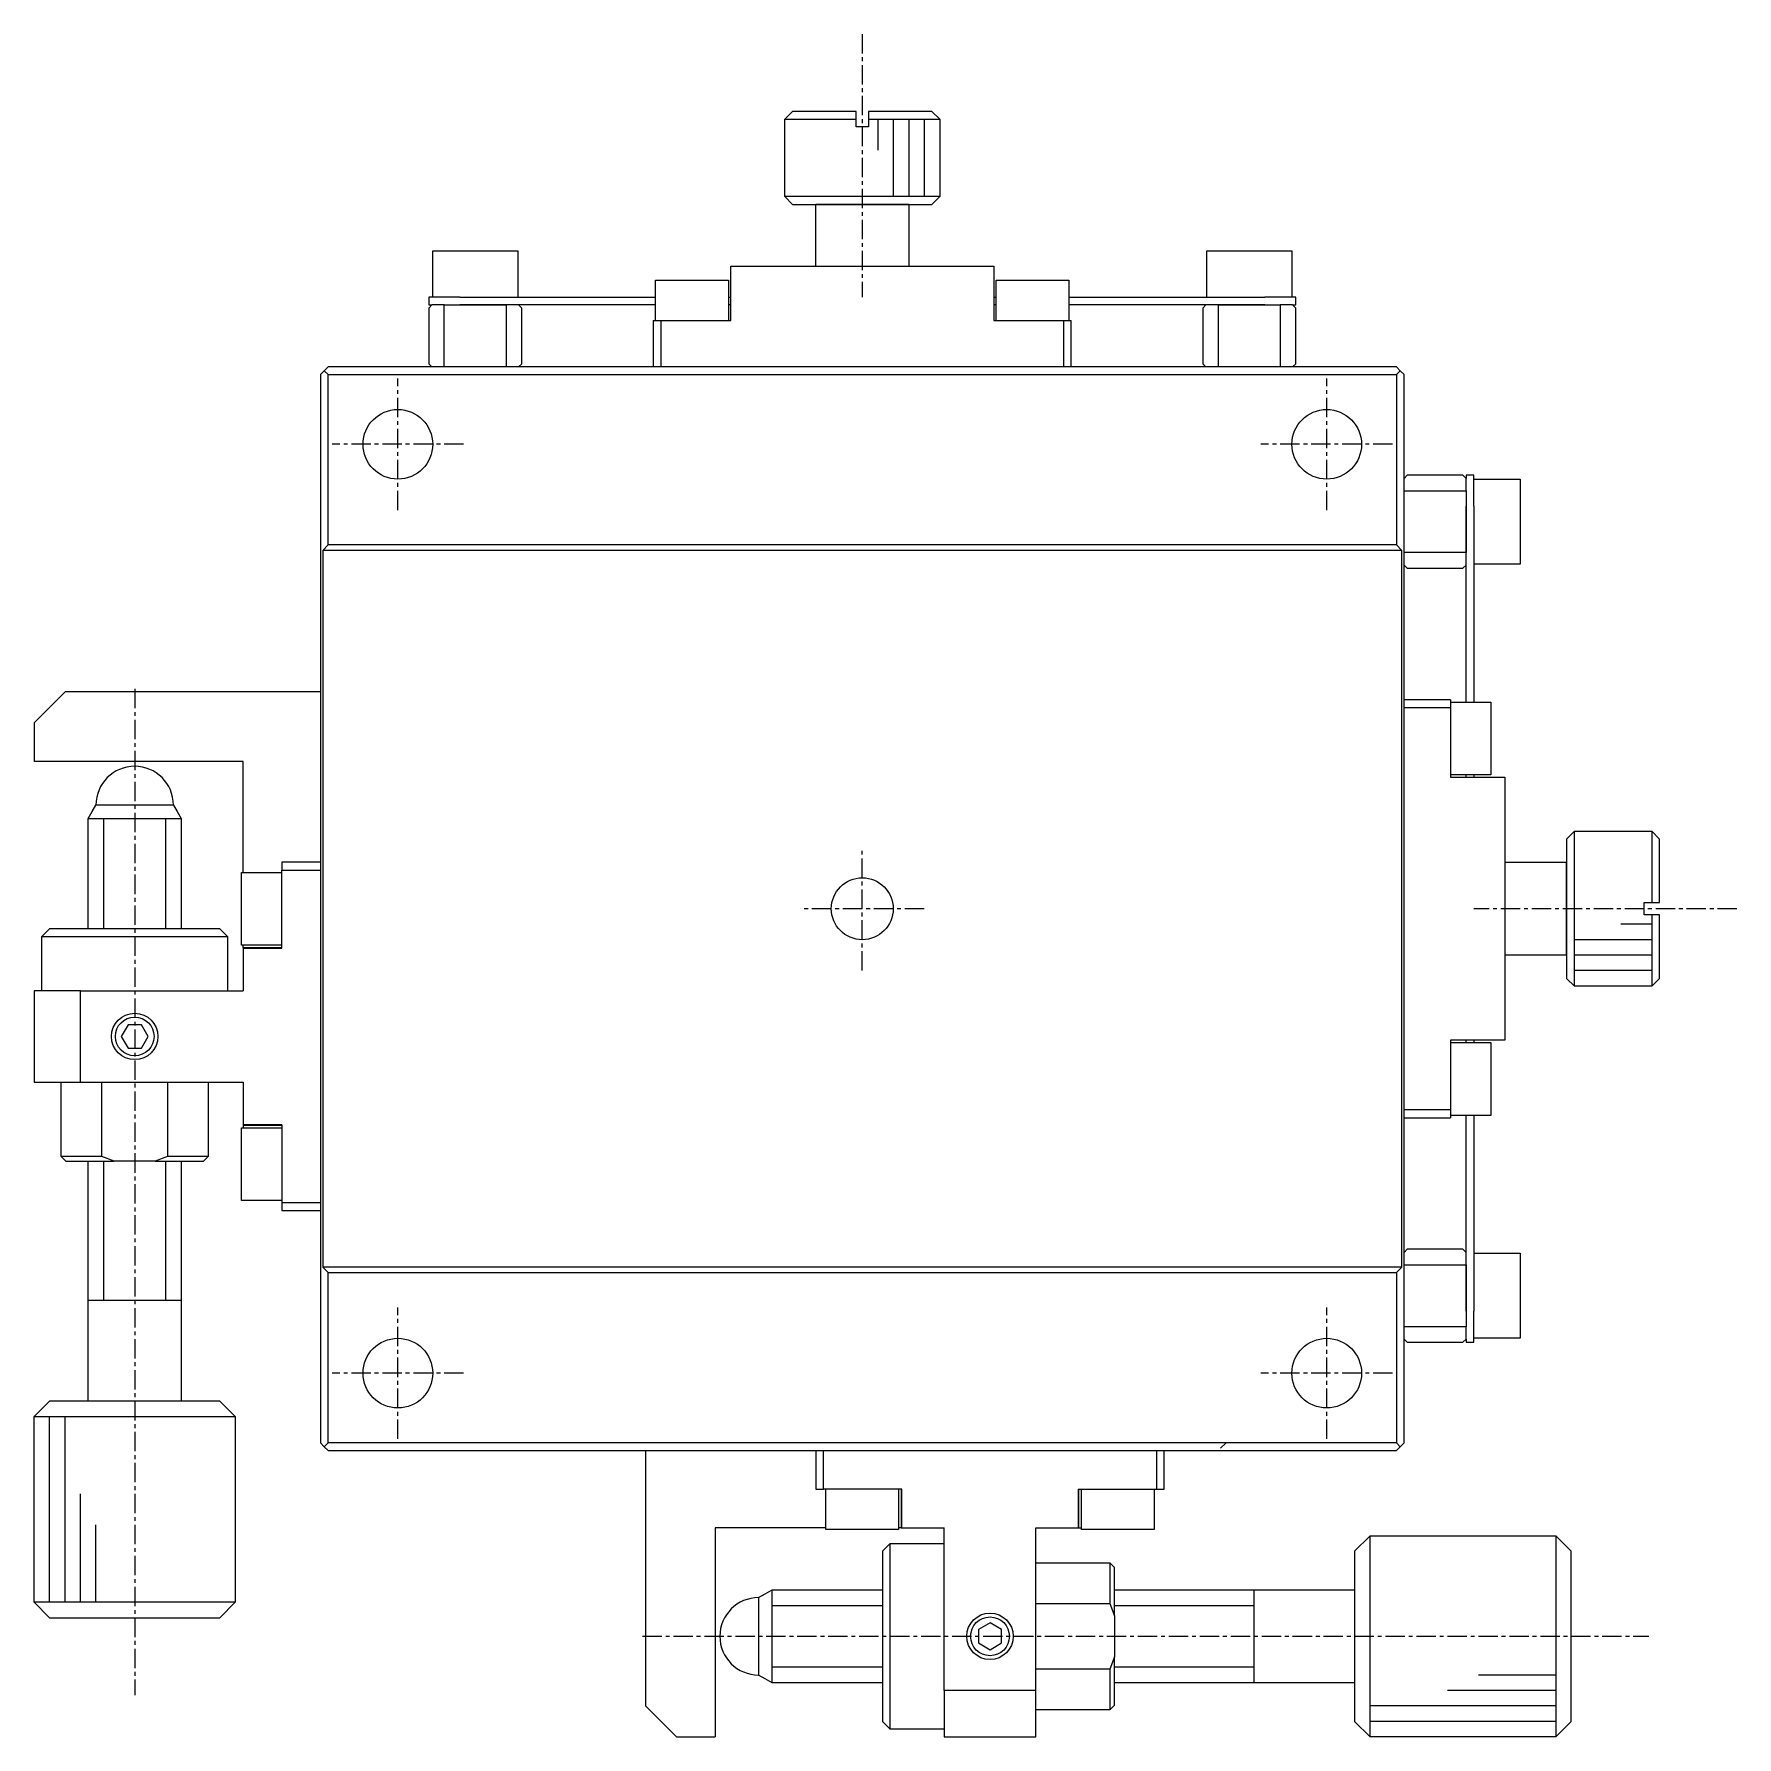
# Model space of a CAD drawing. Extents: x -21 to 335, y 10 to 258.
# Drawn here: x -21.4 to 88.6, y 95.5 to 205.5 of the extents above; entities that cross this region are included whole.
import ezdxf

# ---------------------------------------------------------------- set-up
doc = ezdxf.new("R2010")
doc.units = 0
doc.linetypes.add('CENTER', pattern=[2, 1.25, -0.25, 0.25, -0.25])
doc.layers.get('0').update_dxf_attribs({"linetype": 'CONTINUOUS'})
doc.layers.add('CENTER', color=1, linetype='CENTER')

msp = doc.modelspace()

# ---------------------------------------------------------------- linework, layer by layer
at = {"color": 7, "linetype": 'CONTINUOUS'}
for p, q in [((27.06, 200), (27.56, 200.5)), ((31.66, 200.5), (27.56, 200.5)), ((31.66, 200), (31.66, 200.5)), ((36.56, 200.5), (32.46, 200.5)), ((32.46, 200.5), (32.46, 200)), ((36.56, 200.5), (37.06, 200)), ((27.06, 200), (31.66, 200)), ((27.06, 195), (27.06, 200)), ((31.66, 199.5), (31.66, 200)), ((32.46, 199.5), (31.66, 199.5)), ((32.46, 200), (37.06, 200)), ((32.46, 200), (32.46, 199.5)), ((37.06, 200), (37.06, 195)), ((32.06, 195), (27.06, 195)), ((27.56, 194.5), (27.06, 195)), ((37.06, 195), (32.06, 195)), ((37.06, 195), (36.56, 194.5)), ((27.56, 194.5), (32.06, 194.5)), ((27.56, 194.5), (29.06, 194.5)), ((29.06, 194.5), (35.06, 194.5)), ((32.06, 194.5), (29.06, 194.5)), ((29.06, 190.5), (29.06, 194.5)), ((32.06, 194.5), (36.56, 194.5)), ((35.06, 194.5), (32.06, 194.5)), ((35.06, 194.5), (36.56, 194.5)), ((35.06, 194.5), (35.06, 190.5)), ((4.31, 191.5), (7.06, 191.5)), ((4.31, 188.5), (4.31, 191.5)), ((7.06, 191.5), (9.81, 191.5)), ((9.81, 191.5), (9.81, 188.5)), ((54.31, 191.5), (57.06, 191.5)), ((54.31, 188.5), (54.31, 191.5)), ((57.06, 191.5), (59.81, 191.5)), ((59.81, 191.5), (59.81, 188.5)), ((23.56, 190.5), (30.81, 190.5)), ((23.56, 187), (23.56, 190.5)), ((30.81, 190.5), (33.31, 190.5)), ((33.31, 190.5), (40.56, 190.5)), ((40.56, 190.5), (40.56, 187)), ((18.71, 189.6), (21.06, 189.6)), ((18.71, 187), (18.71, 189.6)), ((21.06, 189.6), (23.41, 189.6)), ((23.41, 189.6), (23.41, 187)), ((40.71, 189.6), (43.06, 189.6)), ((40.71, 187), (40.71, 189.6)), ((43.06, 189.6), (45.41, 189.6)), ((45.41, 189.6), (45.41, 187)), ((4.06, 188.5), (4.06, 188)), ((6.06, 188.5), (4.06, 188.5)), ((6.06, 188.5), (18.71, 188.5)), ((23.41, 188.5), (23.56, 188.5)), ((40.56, 188.5), (40.71, 188.5)), ((45.41, 188.5), (58.06, 188.5)), ((60.06, 188.5), (58.06, 188.5)), ((60.06, 188), (60.06, 188.5)), ((4.06, 187.8), (4.26, 188)), ((4.06, 188), (4.26, 188)), ((4.06, 187.8), (4.06, 184.2)), ((5.06, 188), (4.26, 188)), ((5.06, 184), (5.06, 188)), ((5.06, 188), (6.06, 188)), ((5.06, 188), (6.06, 188)), ((6.06, 188), (9.06, 188)), ((9.06, 188), (6.06, 188)), ((9.06, 188), (9.06, 184)), ((18.71, 188), (9.06, 188)), ((9.86, 188), (10.06, 187.8)), ((10.06, 184.2), (10.06, 187.8)), ((18.56, 187), (23.56, 187)), ((18.56, 187), (18.56, 184)), ((19.06, 184), (19.06, 187)), ((23.56, 188), (23.41, 188)), ((40.71, 188), (40.56, 188)), ((40.56, 187), (45.56, 187)), ((45.06, 187), (45.06, 184)), ((55.06, 188), (45.41, 188)), ((45.56, 184), (45.56, 187)), ((54.06, 187.8), (54.26, 188)), ((54.06, 187.8), (54.06, 184.2)), ((55.06, 184), (55.06, 188)), ((55.06, 188), (58.06, 188)), ((58.06, 188), (55.06, 188)), ((58.06, 188), (59.06, 188)), ((58.06, 188), (59.06, 188)), ((59.86, 188), (59.06, 188)), ((59.06, 188), (59.06, 184)), ((59.86, 188), (60.06, 187.8)), ((59.86, 188), (60.06, 188)), ((60.06, 184.2), (60.06, 187.8)), ((-2.94, 183.5), (-2.69, 183.75)), ((-2.69, 183.75), (-2.44, 184)), ((-2.69, 183.75), (-2.44, 183.5)), ((66.56, 184), (-2.44, 184)), ((4.26, 184), (4.06, 184.2)), ((10.06, 184.2), (9.86, 184)), ((54.26, 184), (54.06, 184.2)), ((60.06, 184.2), (59.86, 184)), ((66.56, 184), (66.81, 183.75)), ((66.56, 183.5), (66.81, 183.75)), ((66.81, 183.75), (67.06, 183.5)), ((-2.94, 183.5), (-2.94, 114.5)), ((-2.44, 183.5), (66.56, 183.5)), ((-2.44, 172.5), (-2.44, 183.5)), ((66.56, 183.5), (66.56, 172.5)), ((67.06, 114.5), (67.06, 183.5)), ((67.06, 176.8), (67.26, 177)), ((67.06, 176), (71.06, 176)), ((70.86, 177), (67.26, 177)), ((70.86, 177), (71.06, 176.8)), ((71.56, 177), (71.06, 177)), ((71.06, 177), (71.06, 176.8)), ((71.06, 176), (71.06, 176.8)), ((71.06, 176), (71.06, 175)), ((71.06, 176), (71.06, 175)), ((71.56, 175), (71.56, 177)), ((71.56, 176.75), (74.56, 176.75)), ((74.56, 176.75), (74.56, 174)), ((71.06, 175), (71.06, 172)), ((71.06, 172), (71.06, 175)), ((71.56, 175), (71.56, 162.35)), ((74.56, 174), (74.56, 171.25)), ((-2.44, 172.5), (-2.79, 172.15)), ((66.91, 172.15), (-2.79, 172.15)), ((-2.79, 172.15), (-2.79, 125.85)), ((66.56, 172.5), (-2.44, 172.5)), ((66.91, 172.15), (66.56, 172.5)), ((66.91, 125.85), (66.91, 172.15)), ((71.06, 172), (67.06, 172)), ((71.06, 162.35), (71.06, 172)), ((67.26, 171), (67.06, 171.2)), ((67.26, 171), (70.86, 171)), ((71.06, 171.2), (70.86, 171)), ((74.56, 171.25), (71.56, 171.25)), ((-21.44, 161), (-19.44, 163)), ((-2.94, 163), (-19.44, 163)), ((70.06, 162.5), (67.06, 162.5)), ((67.06, 162), (70.06, 162)), ((70.06, 162.5), (70.06, 157.5)), ((70.06, 162.35), (72.66, 162.35)), ((72.66, 162.35), (72.66, 160)), ((-21.44, 161), (-21.44, 158.5)), ((72.66, 160), (72.66, 157.65)), ((-7.94, 158.5), (-21.44, 158.5)), ((-7.94, 151.35), (-7.94, 158.5)), ((72.66, 157.65), (70.06, 157.65)), ((70.06, 157.5), (73.56, 157.5)), ((71.06, 157.5), (71.06, 157.65)), ((71.56, 157.65), (71.56, 157.5)), ((73.56, 157.5), (73.56, 150.25)), ((-17.94, 154.83), (-17.69, 155.27)), ((-17.69, 155.27), (-17.44, 155.7)), ((-12.44, 155.7), (-17.44, 155.7)), ((-12.44, 155.7), (-12.19, 155.27)), ((-12.19, 155.27), (-11.94, 154.83)), ((-17.94, 154.83), (-11.94, 154.83)), ((-17.94, 147.7), (-17.94, 154.83)), ((-11.94, 154.83), (-11.94, 147.7)), ((77.56, 153.5), (78.06, 154)), ((78.06, 149), (78.06, 154)), ((78.06, 154), (83.06, 154)), ((83.06, 154), (83.06, 149.4)), ((83.06, 154), (83.56, 153.5)), ((77.56, 153.5), (77.56, 149)), ((77.56, 153.5), (77.56, 152)), ((83.56, 149.4), (83.56, 153.5)), ((-2.94, 152), (-5.44, 152)), ((-5.44, 152), (-5.44, 151.5)), ((73.56, 152), (77.56, 152)), ((77.56, 152), (77.56, 146)), ((77.56, 149), (77.56, 152)), ((-8.04, 146.65), (-8.04, 151.35)), ((-8.04, 151.35), (-5.44, 151.35)), ((-5.44, 151.5), (-2.94, 151.5)), ((-5.44, 146.45), (-5.44, 151.5)), ((73.56, 150.25), (73.56, 147.75)), ((77.56, 149), (77.56, 144.5)), ((77.56, 146), (77.56, 149)), ((78.06, 144), (78.06, 149)), ((82.56, 148.6), (82.56, 149.4)), ((82.56, 149.4), (83.06, 149.4)), ((83.06, 148.6), (82.56, 148.6)), ((83.06, 149.4), (83.56, 149.4)), ((83.06, 148.6), (83.06, 144)), ((83.56, 148.6), (83.06, 148.6)), ((83.56, 144.5), (83.56, 148.6)), ((-20.94, 147.2), (-20.44, 147.7)), ((-9.44, 147.7), (-20.44, 147.7)), ((-9.44, 147.7), (-8.94, 147.2)), ((73.56, 147.75), (73.56, 140.5)), ((-20.94, 147.2), (-8.94, 147.2)), ((-20.94, 143.7), (-20.94, 147.2)), ((-8.94, 147.2), (-8.94, 143.7)), ((-5.44, 146.65), (-8.04, 146.65)), ((-7.94, 146.48), (-7.94, 146.65)), ((-5.44, 146.48), (-7.94, 146.48)), ((-7.94, 146.48), (-7.94, 146.45)), ((-7.94, 146.45), (-5.44, 146.45)), ((-7.94, 146.45), (-7.94, 143.7)), ((77.56, 146), (73.56, 146)), ((77.56, 146), (77.56, 144.5)), ((78.06, 144), (77.56, 144.5)), ((83.56, 144.5), (83.06, 144)), ((-18.44, 143.7), (-21.44, 143.7)), ((-21.44, 143.7), (-21.44, 137.8)), ((-18.44, 143.7), (-7.94, 143.7)), ((-18.44, 137.8), (-18.44, 143.7)), ((83.06, 144), (78.06, 144)), ((-15.37, 141.5), (-15.81, 140.75)), ((-14.51, 141.5), (-15.37, 141.5)), ((-14.07, 140.75), (-14.51, 141.5)), ((-15.81, 140.75), (-15.37, 140)), ((-15.37, 140), (-14.51, 140)), ((-14.51, 140), (-14.07, 140.75)), ((70.06, 140.5), (70.06, 135.5)), ((73.56, 140.5), (70.06, 140.5)), ((70.06, 140.35), (72.66, 140.35)), ((71.06, 140.35), (71.06, 140.5)), ((71.56, 140.5), (71.56, 140.35)), ((72.66, 140.35), (72.66, 138)), ((-21.44, 137.8), (-18.44, 137.8)), ((-19.69, 133), (-19.69, 137.8)), ((-18.44, 137.8), (-7.94, 137.8)), ((-17.06, 133), (-17.06, 137.8)), ((-12.82, 137.8), (-12.82, 133)), ((-10.19, 137.8), (-10.19, 133)), ((-7.94, 137.8), (-7.94, 135.05)), ((72.66, 138), (72.66, 135.65)), ((70.06, 136), (67.06, 136)), ((67.06, 135.5), (70.06, 135.5)), ((72.66, 135.65), (70.06, 135.65)), ((71.06, 126), (71.06, 135.65)), ((71.56, 135.65), (71.56, 123)), ((-8.04, 130.15), (-8.04, 134.85)), ((-8.04, 134.85), (-5.44, 134.85)), ((-5.44, 135.05), (-7.94, 135.05)), ((-7.94, 135.05), (-7.94, 135.02)), ((-7.94, 135.02), (-5.44, 135.02)), ((-7.94, 135.02), (-7.94, 134.85)), ((-5.44, 135.05), (-5.44, 130)), ((-17.06, 133), (-19.69, 133)), ((-19.39, 132.7), (-19.69, 133)), ((-19.39, 132.7), (-16.26, 132.7)), ((-17.94, 123.7), (-17.94, 132.7)), ((-16.26, 132.7), (-17.06, 133)), ((-13.62, 132.7), (-16.26, 132.7)), ((-12.82, 133), (-13.62, 132.7)), ((-13.62, 132.7), (-10.49, 132.7)), ((-10.19, 133), (-12.82, 133)), ((-11.94, 132.7), (-11.94, 123.7)), ((-10.19, 133), (-10.49, 132.7)), ((-5.44, 130.15), (-8.04, 130.15)), ((-2.94, 130), (-5.44, 130)), ((-5.44, 130), (-5.44, 129.5)), ((-5.44, 129.5), (-2.94, 129.5)), ((67.06, 126.8), (67.26, 127)), ((70.86, 127), (67.26, 127)), ((70.86, 127), (71.06, 126.8)), ((71.56, 126.75), (74.56, 126.75)), ((74.56, 126.75), (74.56, 124)), ((66.91, 125.85), (-2.79, 125.85)), ((-2.79, 125.85), (-2.44, 125.5)), ((-2.44, 125.5), (66.56, 125.5)), ((-2.44, 114.5), (-2.44, 125.5)), ((66.56, 125.5), (66.91, 125.85)), ((66.56, 125.5), (66.56, 114.5)), ((67.06, 126), (71.06, 126)), ((71.06, 126), (71.06, 123)), ((71.06, 123), (71.06, 126)), ((-11.94, 123.7), (-17.94, 123.7)), ((-17.94, 123.7), (-17.94, 123.7)), ((-17.94, 123.69), (-17.94, 123.7)), ((-17.94, 117.2), (-17.94, 123.7)), ((-17.94, 123.7), (-17.94, 123.7)), ((-11.94, 123.7), (-11.94, 123.69)), ((-11.94, 123.7), (-11.94, 123.7)), ((-11.94, 123.7), (-11.94, 117.2)), ((74.56, 124), (74.56, 121.25)), ((71.06, 123), (71.06, 122)), ((71.06, 123), (71.06, 122)), ((71.56, 121), (71.56, 123)), ((71.06, 122), (67.06, 122)), ((67.26, 121), (67.06, 121.2)), ((71.06, 121.2), (70.86, 121)), ((71.06, 121.2), (71.06, 122)), ((71.06, 121.2), (71.06, 121)), ((74.56, 121.25), (71.56, 121.25)), ((67.26, 121), (70.86, 121)), ((71.06, 121), (71.56, 121)), ((-21.44, 116.2), (-20.44, 117.2)), ((-9.44, 117.2), (-20.44, 117.2)), ((-17.94, 117.2), (-20.44, 117.2)), ((-11.94, 117.2), (-17.94, 117.2)), ((-11.94, 117.2), (-17.94, 117.2)), ((-9.44, 117.2), (-11.94, 117.2)), ((-9.44, 117.2), (-8.44, 116.2)), ((-21.44, 116.2), (-21.44, 116.2)), ((-21.44, 116.2), (-8.44, 116.2)), ((-21.44, 104.2), (-21.44, 116.2)), ((-8.44, 116.2), (-8.44, 104.2)), ((-2.69, 114.25), (-2.94, 114.5)), ((-2.44, 114.5), (-2.69, 114.25)), ((66.56, 114.5), (-2.44, 114.5)), ((55.21, 114.15), (55.56, 114.5)), ((66.81, 114.25), (66.56, 114.5)), ((67.06, 114.5), (66.81, 114.25)), ((-2.44, 114), (-2.69, 114.25)), ((-2.44, 114), (66.56, 114)), ((18.06, 114), (18.06, 97.5)), ((29.06, 114), (29.06, 111.5)), ((29.56, 111.5), (29.56, 114)), ((51.06, 114), (51.06, 111.5)), ((51.56, 111.5), (51.56, 114)), ((66.81, 114.25), (66.56, 114)), ((29.06, 111.5), (29.56, 111.5)), ((34.61, 111.5), (29.56, 111.5)), ((29.71, 108.9), (29.71, 111.5)), ((34.41, 111.5), (34.41, 108.9)), ((34.58, 111.5), (34.58, 109)), ((34.61, 109), (34.61, 111.5)), ((46.01, 111.5), (46.01, 109)), ((46.01, 111.5), (51.06, 111.5)), ((46.04, 109), (46.04, 111.5)), ((46.21, 108.9), (46.21, 111.5)), ((50.91, 111.5), (50.91, 108.9)), ((51.06, 111.5), (51.56, 111.5)), ((22.56, 109), (22.56, 95.5)), ((29.71, 109), (22.56, 109)), ((34.41, 108.9), (29.71, 108.9)), ((34.58, 109), (34.41, 109)), ((34.58, 109), (34.61, 109)), ((34.61, 109), (37.36, 109)), ((37.36, 98.5), (37.36, 109)), ((43.26, 98.5), (43.26, 109)), ((43.26, 109), (46.01, 109)), ((46.01, 109), (46.04, 109)), ((46.04, 109), (46.21, 109)), ((50.91, 108.9), (46.21, 108.9)), ((33.36, 107.5), (33.86, 108)), ((33.86, 96), (33.86, 108)), ((33.86, 108), (37.36, 108)), ((63.86, 107.5), (64.86, 108.5)), ((64.86, 95.5), (64.86, 108.5)), ((64.86, 108.5), (76.86, 108.5)), ((76.86, 108.5), (76.86, 95.5)), ((76.86, 108.5), (77.86, 107.5)), ((33.36, 107.5), (33.36, 96.5)), ((43.26, 106.75), (48.06, 106.75)), ((48.06, 106.75), (48.06, 104.12)), ((48.06, 106.75), (48.36, 106.45)), ((63.86, 107.5), (63.86, 96.5)), ((63.86, 107.5), (63.86, 105)), ((77.86, 96.5), (77.86, 107.5)), ((48.36, 103.32), (48.36, 106.45)), ((25.36, 104.5), (25.79, 104.75)), ((25.79, 104.75), (26.23, 105)), ((26.23, 99), (26.23, 105)), ((26.23, 105), (33.36, 105)), ((48.36, 105), (57.36, 105)), ((57.35, 105), (57.36, 105)), ((57.36, 105), (57.36, 99)), ((57.36, 105), (57.36, 105)), ((57.36, 105), (63.86, 105)), ((63.86, 105), (63.86, 99)), ((63.86, 105), (63.86, 99)), ((-8.44, 104.2), (-21.44, 104.2)), ((-20.44, 103.2), (-21.44, 104.2)), ((-8.44, 104.2), (-9.44, 103.2)), ((25.36, 104.5), (25.36, 99.5)), ((43.26, 104.12), (48.06, 104.12)), ((48.06, 104.12), (48.36, 103.32)), ((-20.44, 103.2), (-9.44, 103.2)), ((40.31, 102.87), (39.56, 102.43)), ((39.56, 102.43), (39.56, 101.57)), ((41.06, 102.43), (40.31, 102.87)), ((41.06, 101.57), (41.06, 102.43)), ((48.36, 103.32), (48.36, 100.68)), ((39.56, 101.57), (40.31, 101.13)), ((40.31, 101.13), (41.06, 101.57)), ((48.36, 100.68), (48.06, 99.88)), ((48.36, 97.55), (48.36, 100.68)), ((25.79, 99.25), (25.36, 99.5)), ((26.23, 99), (25.79, 99.25)), ((48.06, 99.88), (43.26, 99.88)), ((48.06, 99.88), (48.06, 97.25)), ((57.36, 99), (57.36, 99)), ((33.36, 99), (26.23, 99)), ((43.26, 98.5), (37.36, 98.5)), ((37.36, 98.5), (37.36, 95.5)), ((43.26, 95.5), (43.26, 98.5)), ((57.36, 99), (48.36, 99)), ((57.36, 99), (57.35, 99)), ((57.36, 99), (57.36, 99)), ((63.86, 99), (57.36, 99)), ((63.86, 99), (63.86, 96.5)), ((20.06, 95.5), (18.06, 97.5)), ((48.06, 97.25), (43.26, 97.25)), ((48.36, 97.55), (48.06, 97.25)), ((33.86, 96), (33.36, 96.5)), ((37.36, 96), (33.86, 96)), ((64.86, 95.5), (63.86, 96.5)), ((77.86, 96.5), (76.86, 95.5)), ((20.06, 95.5), (22.56, 95.5)), ((37.36, 95.5), (43.26, 95.5)), ((64.86, 95.5), (64.86, 95.5)), ((76.86, 95.5), (64.86, 95.5))]:
    msp.add_line(p, q, dxfattribs=at)
at = {"color": 3, "linetype": 'CONTINUOUS'}
for p, q in [((33.06, 200), (33.06, 198)), ((34.06, 200), (34.06, 195)), ((35.06, 200), (35.06, 195)), ((36.06, 200), (36.06, 195)), ((-16.94, 147.7), (-16.94, 154.83)), ((-12.94, 154.83), (-12.94, 147.7)), ((83.06, 148), (81.06, 148)), ((83.06, 147), (78.06, 147)), ((83.06, 146), (78.06, 146)), ((83.06, 145), (78.06, 145)), ((-16.94, 123.7), (-16.94, 132.7)), ((-12.94, 132.7), (-12.94, 123.7)), ((-20.44, 104.2), (-20.44, 116.2)), ((-19.44, 104.2), (-19.44, 116.2)), ((-18.44, 104.2), (-18.44, 111.2)), ((-17.44, 104.2), (-17.44, 109.2)), ((26.23, 104), (33.36, 104)), ((48.36, 104), (57.36, 104)), ((33.36, 100), (26.23, 100)), ((57.36, 100), (48.36, 100)), ((76.86, 99.5), (71.86, 99.5)), ((76.86, 98.5), (69.86, 98.5)), ((76.86, 97.5), (64.86, 97.5)), ((76.86, 96.5), (64.86, 96.5))]:
    msp.add_line(p, q, dxfattribs=at)
at = {"color": 7, "linetype": 'CONTINUOUS'}
for centre, radius in [((2.06, 179), 2.25), ((62.06, 179), 2.25), ((32.06, 149), 2), ((-14.94, 140.75), 1.25), ((2.06, 119), 2.25), ((62.06, 119), 2.25), ((40.31, 102), 1.25)]:
    msp.add_circle(centre, radius, dxfattribs=at)
at = {"color": 3, "linetype": 'CONTINUOUS'}
for centre in [(-14.94, 140.75), (40.31, 102)]:
    msp.add_circle(centre, 1.5, dxfattribs=at)
at = {"color": 7, "linetype": 'CONTINUOUS'}
for centre, start, end in [((-14.94, 155.7), 0, 180), ((25.36, 102), 90, 270)]:
    msp.add_arc(centre, 2.5, start, end, dxfattribs=at)
at = {"layer": 'CENTER', "color": 1, "linetype": 'CENTER'}
for p, q in [((32.06, 205.5), (32.06, 188.5)), ((2.06, 174.75), (2.06, 183.25)), ((62.06, 174.75), (62.06, 183.25)), ((6.31, 179), (-2.19, 179)), ((66.31, 179), (57.81, 179)), ((-14.94, 163.2), (-14.94, 98.2)), ((32.06, 145), (32.06, 153)), ((36.06, 149), (28.06, 149)), ((88.56, 149), (71.56, 149)), ((2.06, 114.75), (2.06, 123.25)), ((62.06, 114.75), (62.06, 123.25)), ((6.31, 119), (-2.19, 119)), ((66.31, 119), (57.81, 119)), ((17.86, 102), (82.86, 102))]:
    msp.add_line(p, q, dxfattribs=at)

doc.saveas('drawing.dxf')
